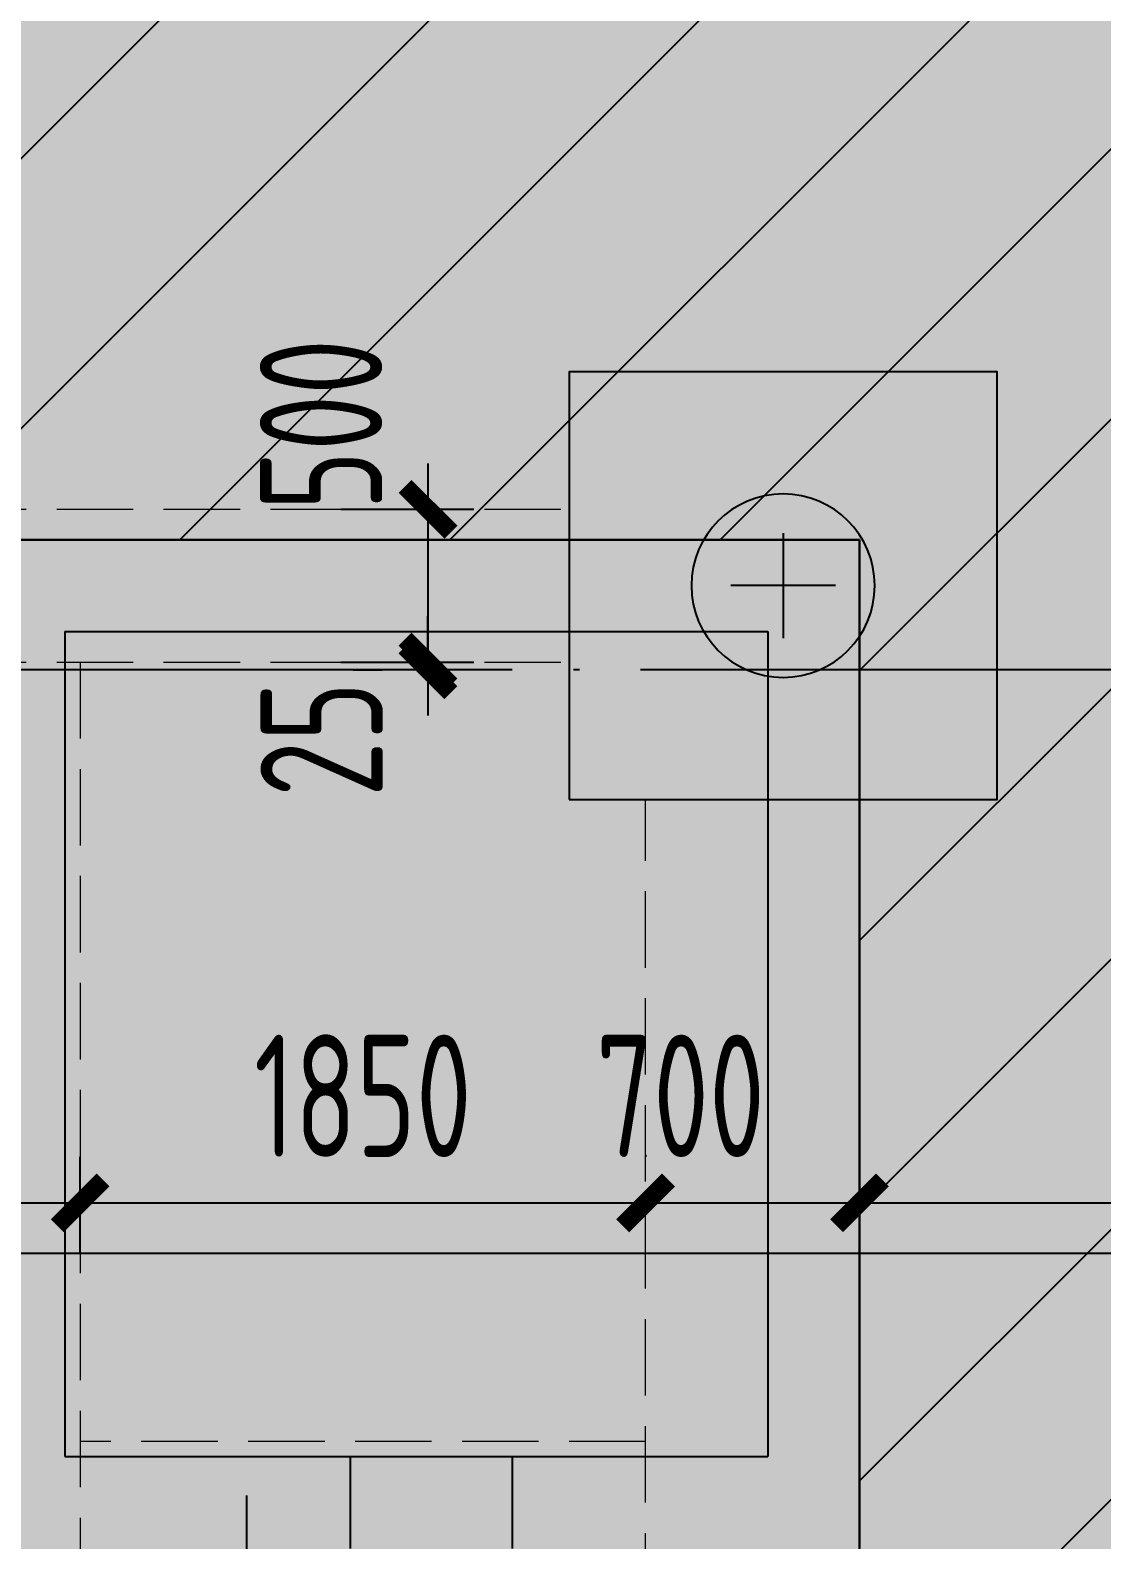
# Model space of a CAD drawing. Extents: x -502255 to 1362592, y -400300 to 332622.
# Drawn here: x -445886 to -442380, y -146677 to -141737 of the extents above; entities that cross this region are included whole.
import ezdxf

# ---------------------------------------------------------------- set-up
doc = ezdxf.new("R2010")
doc.units = 0
doc.header["$LTSCALE"] = 1000
doc.header["$MEASUREMENT"] = 0
for name, pattern in [('CONTINOUS', [0]), ('DASH', [0.35, 0.25, -0.1]), ('DOTE', [2.42, 2, -0.2, 0.02, -0.2])]:
    doc.linetypes.add(name, pattern=pattern)
for name, color, linetype in [('COLU_DIM', 3, 'Continuous'), ('HATCH', 253, 'Continuous'), ('RF-QT', 30, 'Continuous'), ('S-DOTE', 8, 'DOTE'), ('S-承台', 6, 'Continuous'), ('S-桩', 7, 'Continuous')]:
    doc.layers.add(name, color=color, linetype=linetype)
doc.layers.add('不打印', color=59, linetype='Continuous', plot=False)
doc.layers.add('砼梁', color=4, linetype='Continuous', lineweight=18)
doc.styles.get("Standard").update_dxf_attribs({"font": 'tssdeng2.shx', "width": 0.7, "bigfont": '@@hztxt.shx'})
doc.dimstyles.new('TSSD_150_150', dxfattribs={"dimtxt": 450, "dimasz": 150, "dimexe": 150, "dimexo": 375, "dimgap": 150, "dimtad": 1, "dimdec": 0, "dimzin": 0, "dimdsep": 46, "dimtxsty": 'Standard', "dimblk": 'ARCHTICK', "dimcen": 0, "dimdle": 150, "dimclrt": 7, "dimadec": 0, "dimazin": 0, "dimtfac": 1, "dimtdec": 0, "dimtix": 1, "dimtmove": 2, "dimatfit": 3, "dimfxl": 1, "dimtolj": 1, "dimtzin": 0, "dimarcsym": 0})

# ---------------------------------------------------------------- blocks, each defined once
blk = doc.blocks.new('墙体')
at = {"layer": 'HATCH'}
blk.add_hatch(color=256, dxfattribs=at).paths.add_polyline_path([(365410.5, 227025.8), (365010.5, 227025.8), (365010.5, 227526.6), (364710.5, 227526.6), (364710.5, 227025.8), (362810.5, 227025.8), (362810.5, 228825.8), (363744.7, 228825.8), (363744.7, 229125.8), (362810.5, 229125.8), (362810.5, 231825.8), (365110.5, 231825.8), (365110.5, 229125.8), (364274.7, 229125.8), (364274.7, 228825.8), (364710.5, 228825.8), (364710.5, 228146.6), (365010.5, 228146.6), (365010.5, 228825.8), (365410.5, 228825.8), (365410.5, 232125.8), (359660.5, 232125.8), (359660.5, 231825.8), (362510.5, 231825.8), (362510.5, 227025.8), (359035.5, 227025.8), (359035.5, 226175.8), (359335.5, 226175.8), (359335.5, 226725.8), (362135.5, 226725.8), (362135.5, 226475.8), (362435.5, 226475.8), (362435.5, 226725.8), (365410.5, 226725.8)])
blk.add_line((363744.7, 229125.8), (364274.7, 229125.8))
at = {"layer": 'RF-QT'}
for p, q in [((359660.5, 232125.8), (365410.5, 232125.8)), ((365410.5, 232125.8), (365410.5, 228825.8)), ((362810.5, 231825.8), (365110.5, 231825.8)), ((362810.5, 231825.8), (362810.5, 229125.8)), ((365110.5, 231825.8), (365110.5, 229125.8)), ((362810.5, 229125.8), (363744.7, 229125.8)), ((363744.7, 228825.8), (363744.7, 229125.8)), ((364274.7, 228825.8), (364274.7, 229125.8)), ((364274.7, 229125.8), (365110.5, 229125.8))]:
    blk.add_line(p, q, dxfattribs=at)
blk = doc.blocks.new('dsadasd')
at = {"layer": 'S-DOTE', "color": 8, "linetype": 'DOTE'}
blk.add_line((1154883.8, 189150.4), (1016304.9, 189150.4), dxfattribs=at)
blk = doc.blocks.new('平时桩基')
at = {"layer": 'S-承台', "color": 6}
blk.add_lwpolyline([(-150459.6, 132191), (-149059.6, 132191), (-149059.6, 133591), (-150459.6, 133591)], close=True, dxfattribs=at)
at = {"layer": 'S-桩', "color": 6, "linetype": 'CONTINOUS'}
blk.add_lwpolyline([(-150059.6, 132891, 1), (-149459.6, 132891, 1)], format="xyb", close=True, dxfattribs=at)
at = {"layer": 'S-桩', "color": 7}
for points in [[(-149759.6, 133062.4), (-149759.6, 132719.5)], [(-149588.2, 132891), (-149931.1, 132891)]]:
    blk.add_lwpolyline(points, dxfattribs=at)
blk = doc.blocks.new('qewqeqwewqe')
at = {"layer": 'HATCH'}
h = blk.add_hatch(dxfattribs=at)
h.set_pattern_fill('HOLE_MATETIEL', color=8, scale=2000, style=0)
h.set_pattern_definition([(45, (559355.95, -2e-08), (-168.379802, 168.379802), []), (135, (559355.95, -2e-08), (-168.379802, -168.379802), [])])
h.paths.add_polyline_path([(4917837.7, -175148.9), (4926837.7, -175148.9), (4926837.7, -158448.9), (4945687.7, -158448.9), (4945687.7, -157648.9), (4926037.7, -157648.9), (4926037.7, -174348.9), (4917037.7, -174348.9), (4917037.7, -199798.9), (4899937.7, -199798.9), (4899937.7, -205648.9), (4852337.7, -205648.9), (4852337.7, -124337.9), (4852337.7, -123198.7, 0.000124), (4852737.8, -123198.6), (4945687.7, -123198.6), (4945687.7, -122398.6), (4852737.7, -122398.6, -0.000373), (4851537.7, -122398.2), (4851537.7, -124337.9), (4851537.7, -206448.9), (4900737.7, -206448.9), (4900737.7, -200598.9), (4917837.7, -200598.9)])
blk = doc.blocks.new('_ArchTick')
at = {"color": 0, "linetype": 'ByBlock', "const_width": 0.4}
blk.add_lwpolyline([(-0.5, -0.5), (0.5, 0.5)], dxfattribs=at)
blk = doc.blocks.new('*D1557')
at = {"layer": 'COLU_DIM', "color": 0, "lineweight": -2, "transparency": 16777216}
for p, q in [((-444584.6, -143154.6), (-444584.6, -143954.6)), ((-444869.2, -143304.6), (-444434.6, -143304.6)), ((-444869.2, -143804.6), (-444434.6, -143804.6))]:
    blk.add_line(p, q, dxfattribs=at)
at = {"layer": 'Defpoints', "color": 0, "transparency": 16777216}
for p in [(-445244.2, -143304.6), (-445244.2, -143804.6), (-444584.6, -143804.6)]:
    blk.add_point(p, dxfattribs=at)
at = {"layer": 'COLU_DIM', "color": 0, "lineweight": -2, "transparency": 16777216, "xscale": 150, "yscale": 150, "zscale": 150}
for p, rotation in [((-444584.6, -143304.6), 90), ((-444584.6, -143804.6), 270)]:
    blk.add_blockref('_ArchTick', p, dxfattribs=dict(at, rotation=rotation))
at = {"layer": 'COLU_DIM', "color": 7, "transparency": 16777216, "insert": (-444934.6, -143027.5), "char_height": 400, "attachment_point": 5, "rotation": 90}
blk.add_mtext('\\A1;500', dxfattribs=at)
blk = doc.blocks.new('*D1558')
at = {"layer": 'COLU_DIM', "color": 0, "lineweight": -2, "transparency": 16777216}
for p, q in [((-444584.6, -143804.6), (-444584.6, -143654.6)), ((-444869.2, -143804.6), (-444434.6, -143804.6)), ((-444829.5, -143829.6), (-444734.6, -143829.6)), ((-444584.6, -143804.6), (-444584.6, -143829.6)), ((-444584.6, -143829.6), (-444584.6, -143979.6))]:
    blk.add_line(p, q, dxfattribs=at)
at = {"layer": 'Defpoints', "color": 0, "transparency": 16777216}
for p in [(-445244.2, -143804.6), (-444584.6, -143829.6), (-444454.5, -143829.6)]:
    blk.add_point(p, dxfattribs=at)
at = {"layer": 'COLU_DIM', "color": 0, "lineweight": -2, "transparency": 16777216, "xscale": 150, "yscale": 150, "zscale": 150}
for p, rotation in [((-444584.6, -143804.6), 270), ((-444584.6, -143829.6), 90)]:
    blk.add_blockref('_ArchTick', p, dxfattribs=dict(at, rotation=rotation))
at = {"layer": 'COLU_DIM', "color": 7, "transparency": 16777216, "insert": (-444932.6, -144057.5), "char_height": 400, "attachment_point": 5, "rotation": 90}
blk.add_mtext('\\A1;25', dxfattribs=at)
blk = doc.blocks.new('*D1567')
at = {"layer": 'COLU_DIM', "color": 0, "lineweight": -2, "transparency": 16777216}
for p, q in [((-446122.6, -145738.9), (-446122.6, -145423.9)), ((-445722.6, -145738.9), (-445722.6, -145423.9)), ((-446272.6, -145573.9), (-445572.6, -145573.9))]:
    blk.add_line(p, q, dxfattribs=at)
at = {"layer": 'Defpoints', "color": 0, "transparency": 16777216}
for p in [(-445722.6, -145573.9), (-446122.6, -146113.9), (-445722.6, -146113.9)]:
    blk.add_point(p, dxfattribs=at)
at = {"layer": 'COLU_DIM', "color": 0, "lineweight": -2, "transparency": 16777216, "xscale": 150, "yscale": 150, "zscale": 150, "rotation": 180}
blk.add_blockref('_ArchTick', (-446122.6, -145573.9), dxfattribs=at)
at = {"layer": 'COLU_DIM', "color": 0, "lineweight": -2, "transparency": 16777216, "xscale": 150, "yscale": 150, "zscale": 150}
blk.add_blockref('_ArchTick', (-445722.6, -145573.9), dxfattribs=at)
at = {"layer": 'COLU_DIM', "color": 7, "transparency": 16777216, "insert": (-446493.9, -145282.7), "char_height": 400, "attachment_point": 5}
blk.add_mtext('\\A1;400', dxfattribs=at)
blk = doc.blocks.new('*D1568')
at = {"layer": 'COLU_DIM', "color": 0, "lineweight": -2, "transparency": 16777216}
for p, q in [((-443872.6, -145417.3), (-443872.6, -145423.9)), ((-445722.6, -145738.9), (-445722.6, -145423.9)), ((-445872.6, -145573.9), (-443722.6, -145573.9))]:
    blk.add_line(p, q, dxfattribs=at)
at = {"layer": 'Defpoints', "color": 0, "transparency": 16777216}
for p in [(-443872.6, -145573.9), (-443872.6, -145792.3), (-445722.6, -146113.9)]:
    blk.add_point(p, dxfattribs=at)
at = {"layer": 'COLU_DIM', "color": 0, "lineweight": -2, "transparency": 16777216, "xscale": 150, "yscale": 150, "zscale": 150, "rotation": 180}
blk.add_blockref('_ArchTick', (-445722.6, -145573.9), dxfattribs=at)
at = {"layer": 'COLU_DIM', "color": 0, "lineweight": -2, "transparency": 16777216, "xscale": 150, "yscale": 150, "zscale": 150}
blk.add_blockref('_ArchTick', (-443872.6, -145573.9), dxfattribs=at)
at = {"layer": 'COLU_DIM', "color": 7, "transparency": 16777216, "insert": (-444797.6, -145223.9), "char_height": 400, "attachment_point": 5}
blk.add_mtext('\\A1;1850', dxfattribs=at)
blk = doc.blocks.new('*D1569')
at = {"layer": 'COLU_DIM', "color": 0, "lineweight": -2, "transparency": 16777216}
for p, q in [((-443872.6, -145417.3), (-443872.6, -145423.9)), ((-443172.6, -145417.3), (-443172.6, -145423.9)), ((-444022.6, -145573.9), (-443022.6, -145573.9))]:
    blk.add_line(p, q, dxfattribs=at)
at = {"layer": 'Defpoints', "color": 0, "transparency": 16777216}
for p in [(-443172.6, -145573.9), (-443872.6, -145792.3), (-443172.6, -145792.3)]:
    blk.add_point(p, dxfattribs=at)
at = {"layer": 'COLU_DIM', "color": 0, "lineweight": -2, "transparency": 16777216, "xscale": 150, "yscale": 150, "zscale": 150, "rotation": 180}
blk.add_blockref('_ArchTick', (-443872.6, -145573.9), dxfattribs=at)
at = {"layer": 'COLU_DIM', "color": 0, "lineweight": -2, "transparency": 16777216, "xscale": 150, "yscale": 150, "zscale": 150}
blk.add_blockref('_ArchTick', (-443172.6, -145573.9), dxfattribs=at)
at = {"layer": 'COLU_DIM', "color": 7, "transparency": 16777216, "insert": (-443758.4, -145223.9), "char_height": 400, "attachment_point": 5}
blk.add_mtext('\\A1;700', dxfattribs=at)
blk = doc.blocks.new('*D1570')
at = {"layer": 'COLU_DIM', "color": 0, "lineweight": -2, "transparency": 16777216}
for p, q in [((-443172.6, -145417.3), (-443172.6, -145423.9)), ((-440397.6, -145570.8), (-440397.6, -145423.9)), ((-443322.6, -145573.9), (-440247.6, -145573.9))]:
    blk.add_line(p, q, dxfattribs=at)
at = {"layer": 'Defpoints', "color": 0, "transparency": 16777216}
for p in [(-440397.6, -145573.9), (-443172.6, -145792.3), (-440397.6, -145945.8)]:
    blk.add_point(p, dxfattribs=at)
at = {"layer": 'COLU_DIM', "color": 0, "lineweight": -2, "transparency": 16777216, "xscale": 150, "yscale": 150, "zscale": 150, "rotation": 180}
blk.add_blockref('_ArchTick', (-443172.6, -145573.9), dxfattribs=at)
at = {"layer": 'COLU_DIM', "color": 0, "lineweight": -2, "transparency": 16777216, "xscale": 150, "yscale": 150, "zscale": 150}
blk.add_blockref('_ArchTick', (-440397.6, -145573.9), dxfattribs=at)
at = {"layer": 'COLU_DIM', "color": 7, "transparency": 16777216, "insert": (-441785.1, -145223.9), "char_height": 400, "attachment_point": 5}
blk.add_mtext('\\A1;2775', dxfattribs=at)

msp = doc.modelspace()

# ---------------------------------------------------------------- hatches: boundary and pattern name
at = {"layer": 'HATCH'}
h = msp.add_hatch(dxfattribs=at)
h.set_pattern_fill('ANSI31', color=256, scale=5000, style=0)
h.set_pattern_definition([(45, (-698855.8, 0), (-441.9417, 441.9417), [])])
h.paths.add_polyline_path([(-441991.5, -238520.4), (-489722.6, -238520.4), (-489722.6, -80179.6), (-469710.1, -80179.6), (-449697.6, -80179.6), (-449697.6, -95129.6), (-431397.6, -95129.6), (-431397.6, -150754.6), (-446147.6, -150754.6), (-446147.6, -148804.6), (-443172.6, -148804.6), (-443172.6, -143404.6), (-468297.6, -143404.6), (-468297.6, -142979.6), (-469997.6, -142979.6), (-469997.6, -144679.6), (-469777.2, -144679.6), (-469777.2, -155429.6), (-470672.7, -155429.6), (-470672.7, -157429.6), (-469972.6, -157429.6), (-469971, -164579.6), (-470672.7, -164579.6), (-470672.7, -166579.6), (-469971.7, -166579.6), (-469972.6, -173729.5), (-470522.7, -173729.6), (-470522.7, -175429.6), (-469971.5, -175429.6), (-469972.6, -182729.5), (-470522.7, -182729.6), (-470522.7, -184429.6), (-469971, -184429.6), (-469970.2, -191729.6), (-470522.7, -191729.6), (-470522.7, -193429.6), (-469972.6, -193429.6), (-469972.6, -200729.6), (-470522.7, -200729.6), (-470522.7, -202429.6), (-469972.6, -202429.6), (-469969.5, -210131.4), (-466697.6, -210130.1), (-466697.6, -210679.6), (-464997.6, -210679.6), (-464997.6, -210130.9), (-459547.6, -210130.4), (-459547.6, -211579.6), (-447372.7, -211578.7), (-447372.7, -210129.4), (-441397.6, -210128.8), (-441397.6, -210829.6), (-440547.7, -210829.6), (-440547.6, -212633.3), (-439067.3, -213966.2), (-439435.3, -214374.9), (-438172, -215512.4), (-437804, -215103.7), (-433315.7, -219145), (-433683.7, -219553.7), (-433274.9, -219921.8), (-434178.3, -220925), (-434438.4, -220690.8), (-435575.9, -221954.2), (-434312.6, -223091.7), (-433944.5, -222683), (-430513.3, -225772.5)])
h = msp.add_hatch(dxfattribs=at)
h.set_pattern_fill('CROSS', color=256, scale=2500, style=0)
edge = h.paths.add_edge_path()
edge.add_line((-460097.5, -93029.3), (-367147.6, -93029.3))
edge.add_line((-367147.6, -93029.3), (-367147.6, -118929.6))
edge.add_line((-367147.6, -118929.6), (-386797.6, -118929.6))
edge.add_line((-386797.6, -118929.6), (-386797.6, -135629.6))
edge.add_line((-386797.6, -135629.6), (-395797.6, -135629.6))
edge.add_line((-395797.6, -135629.6), (-395797.6, -145529.6))
edge.add_line((-395797.6, -145529.6), (-404958.3, -145529.6))
edge.add_line((-404958.3, -145529.6), (-404958.3, -154249.1))
edge.add_line((-404958.3, -154249.1), (-414197.6, -154249.1))
edge.add_line((-414197.6, -154249.1), (-414197.6, -157529.6))
edge.add_line((-414197.6, -157529.6), (-417458.5, -157529.6))
edge.add_line((-417458.5, -157529.6), (-417458.5, -166929.6))
edge.add_line((-417458.5, -166929.6), (-460497.6, -166929.6))
edge.add_line((-460497.6, -166929.6), (-460497.6, -94168.6))
edge.add_line((-460497.6, -94168.6), (-460497.6, -93029.3))
edge.add_arc((-460397.6, 711650.7), 804680, 269.9928781, 270.0213654)

# ---------------------------------------------------------------- linework, layer by layer
msp.add_lwpolyline([(-441991.5, -238520.4), (-489722.6, -238520.4), (-489722.6, -80179.6), (-449697.6, -80179.6), (-449697.6, -95129.6), (-431397.6, -95129.6), (-431397.6, -150754.6), (-446147.6, -150754.6), (-446147.6, -148804.6), (-443172.6, -148804.6), (-443172.6, -143404.6), (-469777.2, -143404.6), (-469777.2, -156129.6), (-469972.7, -156129.6), (-469969.5, -210131.4), (-440547.6, -210128.7), (-440547.6, -212633.3), (-432906.9, -219513), (-434947.8, -221779.6), (-430513.3, -225772.5), (-441991.5, -238520.4)], close=True)
at = {"layer": 'COLU_DIM', "color": 7}
msp.add_line((-445178.1, -146531.6), (-445178.1, -147384.5), dxfattribs=at)
at = {"layer": '不打印', "color": 4}
msp.add_lwpolyline([(-457999.6, -145738.4), (-335282, -145738.4), (-335282, -78704.3), (-457999.6, -78704.3)], close=True, dxfattribs=at)
at = {"layer": '砼梁', "linetype": 'DASH'}
for p, q in [((-448599.5, -143304.6), (-444122.6, -143304.6)), ((-448599.5, -143804.6), (-444122.6, -143804.6)), ((-445722.6, -143804.5), (-445722.6, -148404.6)), ((-443872.6, -147954.5), (-443872.6, -144254.5)), ((-443172.6, -147954.5), (-443172.6, -144254.5)), ((-443872.6, -146354.6), (-445722.6, -146354.6))]:
    msp.add_line(p, q, dxfattribs=at)

# ---------------------------------------------------------------- block references
msp.add_blockref('墙体', (-808583.2, -375530.3))
at = {"layer": 'HATCH'}
msp.add_blockref('qewqeqwewqe', (-5312835.3, 38719.4), dxfattribs=at)
at = {"layer": 'S-DOTE'}
msp.add_blockref('dsadasd', (-1485452.6, -332979.9), dxfattribs=at)
at = {"layer": 'S-桩'}
msp.add_blockref('平时桩基', (-293663, -276445.5), dxfattribs=at)

# ---------------------------------------------------------------- dimensions: what is measured, and where the dimension line sits
at = {"layer": 'COLU_DIM'}
for base, p1, p2, picture, middle in [((-444584.6, -143804.6), (-445244.2, -143304.6), (-445244.2, -143804.6), '*D1557', (-444934.6, -143027.5)), ((-444584.6, -143829.6), (-445244.2, -143804.6), (-444454.5, -143829.6), '*D1558', (-444932.6, -144057.5))]:
    dim = msp.add_linear_dim(base=base, p1=p1, p2=p2, angle=90, dimstyle='TSSD_150_150', override={"dimtxt": 400}, dxfattribs=at)
    dim.commit()
    dim.dimension.update_dxf_attribs({"geometry": picture, "text_midpoint": middle, "dimtype": 160})
for base, p1, p2, picture, middle in [((-443872.6, -145573.9), (-445722.6, -146113.9), (-443872.6, -145792.3), '*D1568', (-444797.6, -145223.9)), ((-440397.6, -145573.9), (-443172.6, -145792.3), (-440397.6, -145945.8), '*D1570', (-441785.1, -145223.9))]:
    dim = msp.add_linear_dim(base=base, p1=p1, p2=p2, dimstyle='TSSD_150_150', override={"dimtxt": 400}, dxfattribs=at)
    dim.commit()
    dim.dimension.update_dxf_attribs({"geometry": picture, "text_midpoint": middle})
for base, p1, p2, picture, middle in [((-443172.6, -145573.9), (-443872.6, -145792.3), (-443172.6, -145792.3), '*D1569', (-443758.4, -145223.9)), ((-445722.6, -145573.9), (-446122.6, -146113.9), (-445722.6, -146113.9), '*D1567', (-446493.9, -145282.7))]:
    dim = msp.add_linear_dim(base=base, p1=p1, p2=p2, dimstyle='TSSD_150_150', override={"dimtxt": 400}, dxfattribs=at)
    dim.commit()
    dim.dimension.update_dxf_attribs({"geometry": picture, "text_midpoint": middle, "dimtype": 160})

doc.saveas('drawing.dxf')
